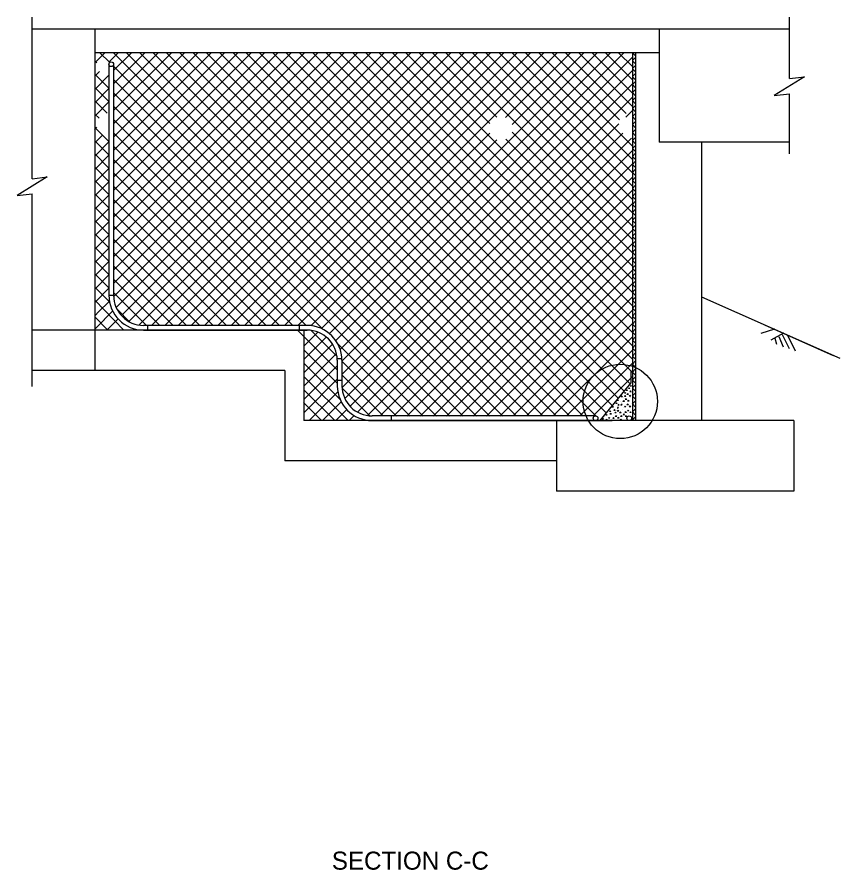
# Model space of a CAD drawing. Extents: x -1189.7 to -1130.7, y 892.4 to 924.3.
# Drawn here: x -1166.32 to -1155.38, y 892.71 to 904.04 of the extents above; entities that cross this region are included whole.
import ezdxf

# ---------------------------------------------------------------- set-up
doc = ezdxf.new("R2010")
doc.units = 0
for name, color, linetype in [('df_NO-PLOT', 7, 'Continuous'), ('pp_PRESENTATION', 7, 'Continuous'), ('str_Concrete-A', 7, 'Continuous'), ('str_Grades-Top-Toe-Slope-A', 7, 'Continuous'), ('str_Hatching-A', 7, 'Continuous'), ('str_Non-Metallic-Components-B', 7, 'Continuous')]:
    doc.layers.add(name, color=color, linetype=linetype)

msp = doc.modelspace()

# ---------------------------------------------------------------- linework, layer by layer
at = {"layer": 'pp_PRESENTATION'}
msp.add_circle((-1158.302, 898.931), 0.494, dxfattribs=at)
at = {"layer": 'str_Concrete-A'}
for p, q in [((-1166.12, 901.89), (-1166.12, 904.037)), ((-1156.055, 903.219), (-1156.055, 904.037)), ((-1156.055, 903.877), (-1166.12, 903.877)), ((-1165.287, 903.877), (-1165.287, 903.553)), ((-1157.787, 903.877), (-1157.787, 902.377)), ((-1157.787, 903.564), (-1165.287, 903.564)), ((-1165.287, 903.564), (-1165.287, 899.343)), ((-1158.141, 903.564), (-1158.141, 898.677)), ((-1158.099, 903.564), (-1158.099, 898.677)), ((-1158.099, 903.564), (-1158.099, 898.677)), ((-1156.055, 902.219), (-1156.055, 903.019)), ((-1156.055, 902.377), (-1157.787, 902.377)), ((-1157.224, 902.377), (-1157.224, 898.677)), ((-1166.12, 899.128), (-1166.12, 901.69)), ((-1165.037, 900.338), (-1165.099, 900.338)), ((-1164.585, 899.941), (-1164.585, 899.878)), ((-1162.569, 899.941), (-1162.569, 899.878)), ((-1162.464, 899.878), (-1166.12, 899.878)), ((-1162.509, 899.878), (-1162.509, 898.677)), ((-1162.002, 899.498), (-1162.064, 899.498)), ((-1162.759, 899.343), (-1166.12, 899.343)), ((-1162.759, 899.343), (-1162.759, 898.141)), ((-1158.16, 899.342), (-1158.16, 899.177)), ((-1162.001, 899.209), (-1162.064, 899.209)), ((-1158.16, 899.177), (-1158.572, 898.677)), ((-1155.997, 898.677), (-1162.509, 898.677)), ((-1161.346, 898.739), (-1161.346, 898.677)), ((-1159.149, 898.677), (-1159.149, 897.741)), ((-1155.997, 898.677), (-1155.997, 897.741)), ((-1159.149, 898.141), (-1162.759, 898.141)), ((-1155.997, 897.741), (-1159.149, 897.741))]:
    msp.add_line(p, q, dxfattribs=at)
for points in [[(-1156.055, 903.219), (-1155.855, 903.244), (-1156.255, 902.994), (-1156.055, 903.019)], [(-1166.12, 901.89), (-1165.92, 901.915), (-1166.32, 901.665), (-1166.12, 901.69)]]:
    msp.add_lwpolyline(points, dxfattribs=at)
at = {"layer": 'str_Grades-Top-Toe-Slope-A'}
msp.add_line((-1157.224, 900.322), (-1155.382, 899.504), dxfattribs=at)
at = {"layer": 'str_Hatching-A'}
for p, q in [((-1165.287, 903.429), (-1165.151, 903.564)), ((-1165.218, 903.564), (-1165.088, 903.434)), ((-1165.1, 903.439), (-1164.976, 903.563)), ((-1165.04, 903.563), (-1160.214, 898.737)), ((-1165.037, 903.325), (-1164.799, 903.563)), ((-1165.037, 903.148), (-1164.622, 903.563)), ((-1165.037, 902.972), (-1164.445, 903.563)), ((-1165.037, 902.795), (-1164.268, 903.563)), ((-1165.037, 902.618), (-1164.092, 903.563)), ((-1165.037, 902.441), (-1163.915, 903.563)), ((-1165.037, 902.264), (-1163.738, 903.563)), ((-1165.037, 902.088), (-1163.561, 903.563)), ((-1165.037, 901.911), (-1163.384, 903.563)), ((-1165.037, 901.734), (-1163.208, 903.563)), ((-1165.037, 901.557), (-1163.031, 903.563)), ((-1165.037, 901.381), (-1162.854, 903.563)), ((-1165.037, 901.204), (-1162.677, 903.563)), ((-1165.037, 901.027), (-1162.5, 903.563)), ((-1165.037, 900.85), (-1162.324, 903.563)), ((-1165.037, 900.673), (-1162.147, 903.563)), ((-1165.037, 900.497), (-1161.97, 903.563)), ((-1165.036, 900.32), (-1161.793, 903.563)), ((-1165.002, 900.178), (-1161.616, 903.563)), ((-1164.932, 900.071), (-1161.44, 903.563)), ((-1164.864, 903.563), (-1160.038, 898.737)), ((-1164.834, 899.992), (-1161.263, 903.563)), ((-1164.703, 899.946), (-1161.086, 903.563)), ((-1164.687, 903.563), (-1159.861, 898.737)), ((-1164.534, 899.939), (-1160.909, 903.563)), ((-1164.51, 903.563), (-1159.684, 898.738)), ((-1164.357, 899.939), (-1160.733, 903.564)), ((-1164.333, 903.563), (-1159.508, 898.738)), ((-1164.18, 899.939), (-1160.556, 903.564)), ((-1164.156, 903.563), (-1159.331, 898.738)), ((-1164.004, 899.939), (-1160.379, 903.564)), ((-1163.98, 903.563), (-1159.155, 898.738)), ((-1163.827, 899.939), (-1160.202, 903.564)), ((-1163.803, 903.563), (-1158.978, 898.738)), ((-1163.65, 899.939), (-1160.025, 903.564)), ((-1163.626, 903.563), (-1158.802, 898.739)), ((-1163.474, 899.939), (-1159.849, 903.564)), ((-1163.449, 903.563), (-1158.625, 898.739)), ((-1163.297, 899.939), (-1159.672, 903.564)), ((-1163.273, 903.563), (-1158.488, 898.779)), ((-1163.12, 899.938), (-1159.495, 903.564)), ((-1163.096, 903.563), (-1158.408, 898.876)), ((-1162.943, 899.938), (-1159.318, 903.564)), ((-1162.919, 903.563), (-1158.328, 898.972)), ((-1162.767, 899.938), (-1159.141, 903.564)), ((-1162.742, 903.563), (-1158.249, 899.069)), ((-1162.566, 903.563), (-1158.169, 899.166)), ((-1162.389, 903.563), (-1158.141, 899.315)), ((-1162.275, 899.9), (-1158.611, 903.564)), ((-1162.212, 903.563), (-1158.141, 899.492)), ((-1162.166, 899.832), (-1158.434, 903.564)), ((-1162.082, 899.739), (-1158.257, 903.564)), ((-1162.035, 903.563), (-1158.141, 899.669)), ((-1161.859, 903.563), (-1158.141, 899.846)), ((-1161.682, 903.563), (-1158.141, 900.023)), ((-1161.505, 903.563), (-1158.141, 900.199)), ((-1161.328, 903.563), (-1158.141, 900.376)), ((-1161.152, 903.563), (-1158.141, 900.553)), ((-1160.975, 903.563), (-1160.034, 902.623)), ((-1160.798, 903.564), (-1159.941, 902.707)), ((-1160.621, 903.564), (-1158.141, 901.083)), ((-1160.445, 903.564), (-1158.141, 901.26)), ((-1160.268, 903.564), (-1158.141, 901.437)), ((-1160.091, 903.564), (-1158.141, 901.614)), ((-1159.914, 903.564), (-1158.141, 901.79)), ((-1159.827, 902.702), (-1158.965, 903.564)), ((-1159.741, 902.61), (-1158.788, 903.564)), ((-1159.738, 903.564), (-1158.141, 901.967)), ((-1159.561, 903.564), (-1158.141, 902.144)), ((-1159.384, 903.564), (-1158.141, 902.321)), ((-1159.207, 903.564), (-1158.314, 902.671)), ((-1159.031, 903.564), (-1158.223, 902.756)), ((-1158.854, 903.564), (-1158.141, 902.851)), ((-1158.677, 903.564), (-1158.141, 903.028)), ((-1158.5, 903.564), (-1158.141, 903.204)), ((-1158.324, 903.564), (-1158.141, 903.381)), ((-1165.287, 903.456), (-1165.26, 903.429)), ((-1162.024, 899.62), (-1158.141, 903.503)), ((-1165.037, 903.383), (-1160.391, 898.737)), ((-1162.002, 899.466), (-1158.141, 903.327)), ((-1165.287, 903.252), (-1165.225, 903.314)), ((-1165.287, 903.279), (-1165.099, 903.092)), ((-1165.287, 903.075), (-1165.099, 903.263)), ((-1165.037, 903.206), (-1160.567, 898.737)), ((-1165.287, 903.102), (-1165.099, 902.915)), ((-1162.002, 899.289), (-1158.141, 903.15)), ((-1165.287, 902.898), (-1165.099, 903.086)), ((-1165.037, 903.029), (-1160.744, 898.736)), ((-1165.287, 902.926), (-1165.121, 902.76)), ((-1165.287, 902.722), (-1165.099, 902.909)), ((-1162.001, 899.113), (-1158.141, 902.973)), ((-1165.287, 902.749), (-1165.23, 902.692)), ((-1165.037, 902.852), (-1160.921, 898.736)), ((-1158.229, 902.708), (-1158.141, 902.796)), ((-1165.037, 902.676), (-1162.254, 899.893)), ((-1165.287, 902.545), (-1165.259, 902.573)), ((-1165.287, 902.572), (-1165.099, 902.385)), ((-1161.965, 898.972), (-1158.321, 902.617)), ((-1165.287, 902.368), (-1165.184, 902.47)), ((-1165.037, 902.499), (-1162.479, 899.941)), ((-1162.59, 899.938), (-1160.035, 902.493)), ((-1161.894, 898.866), (-1158.268, 902.493)), ((-1161.795, 898.789), (-1158.154, 902.43)), ((-1159.824, 902.413), (-1158.141, 900.73)), ((-1159.74, 902.506), (-1158.141, 900.906)), ((-1165.287, 902.395), (-1165.099, 902.208)), ((-1165.287, 902.191), (-1165.099, 902.379)), ((-1165.037, 902.322), (-1162.654, 899.939)), ((-1162.415, 899.937), (-1159.944, 902.408)), ((-1165.287, 902.219), (-1165.099, 902.031)), ((-1165.287, 902.014), (-1165.099, 902.202)), ((-1161.662, 898.745), (-1158.141, 902.266)), ((-1165.037, 902.145), (-1162.832, 899.94)), ((-1161.493, 898.738), (-1158.141, 902.089)), ((-1165.287, 902.042), (-1165.099, 901.854)), ((-1165.287, 901.838), (-1165.099, 902.025)), ((-1165.037, 901.969), (-1163.007, 899.939)), ((-1165.287, 901.865), (-1165.099, 901.678)), ((-1165.287, 901.661), (-1165.099, 901.848)), ((-1161.317, 898.737), (-1158.141, 901.912)), ((-1165.037, 901.792), (-1163.189, 899.944)), ((-1161.141, 898.736), (-1158.141, 901.736)), ((-1165.287, 901.688), (-1165.099, 901.501)), ((-1165.287, 901.484), (-1165.099, 901.672)), ((-1165.287, 901.512), (-1165.099, 901.324)), ((-1165.037, 901.615), (-1163.368, 899.947)), ((-1160.964, 898.736), (-1158.141, 901.559)), ((-1165.287, 901.307), (-1165.099, 901.495)), ((-1165.037, 901.438), (-1163.54, 899.942)), ((-1165.287, 901.335), (-1165.099, 901.147)), ((-1165.287, 901.131), (-1165.099, 901.318)), ((-1160.787, 898.736), (-1158.141, 901.382)), ((-1165.037, 901.262), (-1163.714, 899.939)), ((-1160.61, 898.737), (-1158.141, 901.205)), ((-1165.287, 901.158), (-1165.099, 900.97)), ((-1165.287, 900.954), (-1165.099, 901.141)), ((-1165.037, 901.085), (-1163.891, 899.939)), ((-1165.287, 900.981), (-1165.099, 900.794)), ((-1165.287, 900.777), (-1165.099, 900.965)), ((-1160.433, 898.737), (-1158.141, 901.029)), ((-1165.037, 900.908), (-1164.068, 899.939)), ((-1160.256, 898.737), (-1158.141, 900.852)), ((-1165.287, 900.804), (-1165.099, 900.617)), ((-1165.287, 900.6), (-1165.099, 900.788)), ((-1165.037, 900.731), (-1164.244, 899.939)), ((-1165.287, 900.628), (-1165.099, 900.44)), ((-1165.287, 900.423), (-1165.099, 900.611)), ((-1160.079, 898.737), (-1158.141, 900.675)), ((-1165.037, 900.554), (-1164.421, 899.939)), ((-1159.902, 898.737), (-1158.141, 900.498)), ((-1165.287, 900.451), (-1165.091, 900.255)), ((-1165.287, 900.247), (-1165.099, 900.434)), ((-1165.037, 900.378), (-1164.598, 899.939)), ((-1165.287, 900.277), (-1164.9, 899.878)), ((-1165.24, 900.117), (-1165.093, 900.264)), ((-1159.725, 898.738), (-1158.141, 900.321)), ((-1164.991, 900.155), (-1164.822, 899.986)), ((-1159.548, 898.738), (-1158.141, 900.145)), ((-1165.287, 900.07), (-1165.233, 900.124)), ((-1165.287, 900.053), (-1165.112, 899.878)), ((-1165.16, 900.02), (-1165.049, 900.131)), ((-1165.287, 899.893), (-1165.159, 900.021)), ((-1165.125, 899.878), (-1165.061, 899.942)), ((-1165.067, 899.937), (-1164.976, 900.027)), ((-1164.883, 899.943), (-1164.879, 899.947)), ((-1159.371, 898.738), (-1158.141, 899.968)), ((-1162.591, 899.876), (-1162.064, 899.349)), ((-1162.509, 899.665), (-1162.323, 899.852)), ((-1162.412, 899.875), (-1162.064, 899.526)), ((-1162.509, 899.489), (-1162.211, 899.787)), ((-1162.509, 899.312), (-1162.127, 899.694)), ((-1162.053, 899.692), (-1161.097, 898.736)), ((-1159.194, 898.738), (-1158.141, 899.791)), ((-1162.507, 899.616), (-1162.064, 899.173)), ((-1159.017, 898.738), (-1158.141, 899.614)), ((-1162.509, 899.135), (-1162.074, 899.57)), ((-1162.003, 899.465), (-1161.275, 898.737)), ((-1162.509, 898.958), (-1162.063, 899.405)), ((-1162.505, 899.437), (-1162.028, 898.96)), ((-1158.84, 898.738), (-1158.141, 899.438)), ((-1162.498, 899.253), (-1161.921, 898.677)), ((-1162.001, 899.286), (-1161.452, 898.738)), ((-1158.663, 898.739), (-1158.141, 899.261)), ((-1162.509, 898.781), (-1162.065, 899.226)), ((-1158.161, 899.143), (-1158.171, 899.133)), ((-1158.151, 899.133), (-1158.171, 899.133)), ((-1158.151, 899.133), (-1158.161, 899.143)), ((-1162.502, 899.081), (-1162.098, 898.677)), ((-1162.438, 898.677), (-1162.057, 899.057)), ((-1162, 899.108), (-1161.632, 898.741)), ((-1158.238, 899.049), (-1158.247, 899.04)), ((-1158.228, 899.04), (-1158.247, 899.04)), ((-1158.228, 899.04), (-1158.238, 899.049)), ((-1158.216, 899.087), (-1158.226, 899.077)), ((-1158.206, 899.077), (-1158.226, 899.077)), ((-1158.206, 899.077), (-1158.216, 899.087)), ((-1158.204, 899.032), (-1158.214, 899.022)), ((-1158.194, 899.022), (-1158.214, 899.022)), ((-1158.194, 899.022), (-1158.204, 899.032)), ((-1158.184, 899.111), (-1158.193, 899.101)), ((-1158.174, 899.101), (-1158.193, 899.101)), ((-1158.174, 899.101), (-1158.184, 899.111)), ((-1158.166, 899.07), (-1158.176, 899.06)), ((-1158.156, 899.06), (-1158.176, 899.06)), ((-1158.156, 899.06), (-1158.166, 899.07)), ((-1158.15, 899.044), (-1158.15, 899.044)), ((-1158.15, 899.044), (-1158.15, 899.044)), ((-1162.514, 898.916), (-1162.275, 898.677)), ((-1162.261, 898.677), (-1162.012, 898.926)), ((-1158.353, 898.912), (-1158.363, 898.903)), ((-1158.343, 898.903), (-1158.363, 898.903)), ((-1158.343, 898.903), (-1158.353, 898.912)), ((-1158.334, 898.952), (-1158.344, 898.942)), ((-1158.324, 898.942), (-1158.344, 898.942)), ((-1158.324, 898.942), (-1158.334, 898.952)), ((-1158.296, 898.933), (-1158.296, 898.933)), ((-1158.296, 898.933), (-1158.296, 898.933)), ((-1158.284, 899.001), (-1158.294, 898.992)), ((-1158.274, 898.992), (-1158.294, 898.992)), ((-1158.286, 898.92), (-1158.286, 898.92)), ((-1158.286, 898.92), (-1158.286, 898.92)), ((-1158.274, 898.992), (-1158.284, 899.001)), ((-1158.257, 898.942), (-1158.267, 898.932)), ((-1158.248, 898.932), (-1158.267, 898.932)), ((-1158.265, 898.986), (-1158.265, 898.986)), ((-1158.265, 898.986), (-1158.265, 898.986)), ((-1158.248, 898.932), (-1158.257, 898.942)), ((-1158.236, 899.008), (-1158.246, 898.998)), ((-1158.227, 898.998), (-1158.246, 898.998)), ((-1158.227, 898.998), (-1158.236, 899.008)), ((-1158.225, 898.966), (-1158.235, 898.956)), ((-1158.215, 898.956), (-1158.235, 898.956)), ((-1158.215, 898.956), (-1158.225, 898.966)), ((-1158.194, 898.943), (-1158.204, 898.933)), ((-1158.184, 898.933), (-1158.204, 898.933)), ((-1158.184, 898.933), (-1158.194, 898.943)), ((-1158.173, 899.008), (-1158.183, 898.999)), ((-1158.163, 898.999), (-1158.183, 898.999)), ((-1158.163, 898.999), (-1158.173, 899.008)), ((-1158.171, 898.978), (-1158.171, 898.978)), ((-1158.171, 898.978), (-1158.171, 898.978)), ((-1158.15, 898.906), (-1158.15, 898.906)), ((-1158.15, 898.906), (-1158.15, 898.906)), ((-1162.084, 898.677), (-1161.938, 898.822)), ((-1158.436, 898.807), (-1158.446, 898.797)), ((-1158.426, 898.797), (-1158.446, 898.797)), ((-1158.426, 898.797), (-1158.436, 898.807)), ((-1158.403, 898.863), (-1158.413, 898.853)), ((-1158.393, 898.853), (-1158.413, 898.853)), ((-1158.393, 898.853), (-1158.403, 898.863)), ((-1158.38, 898.822), (-1158.39, 898.812)), ((-1158.37, 898.812), (-1158.39, 898.812)), ((-1158.37, 898.812), (-1158.38, 898.822)), ((-1158.365, 898.79), (-1158.375, 898.78)), ((-1158.355, 898.78), (-1158.365, 898.79)), ((-1158.348, 898.815), (-1158.348, 898.815)), ((-1158.348, 898.815), (-1158.348, 898.815)), ((-1158.332, 898.814), (-1158.342, 898.804)), ((-1158.323, 898.804), (-1158.342, 898.804)), ((-1158.34, 898.85), (-1158.341, 898.836)), ((-1158.326, 898.849), (-1158.341, 898.836)), ((-1158.326, 898.849), (-1158.34, 898.85)), ((-1158.323, 898.804), (-1158.332, 898.814)), ((-1158.33, 898.889), (-1158.331, 898.875)), ((-1158.316, 898.888), (-1158.331, 898.875)), ((-1158.316, 898.888), (-1158.33, 898.889)), ((-1158.301, 898.79), (-1158.311, 898.781)), ((-1158.291, 898.781), (-1158.301, 898.79)), ((-1158.291, 898.891), (-1158.293, 898.877)), ((-1158.277, 898.89), (-1158.293, 898.877)), ((-1158.277, 898.89), (-1158.291, 898.891)), ((-1158.279, 898.826), (-1158.279, 898.826)), ((-1158.279, 898.826), (-1158.279, 898.826)), ((-1158.265, 898.849), (-1158.265, 898.849)), ((-1158.265, 898.849), (-1158.265, 898.849)), ((-1158.237, 898.87), (-1158.247, 898.86)), ((-1158.227, 898.86), (-1158.247, 898.86)), ((-1158.23, 898.792), (-1158.24, 898.782)), ((-1158.227, 898.86), (-1158.237, 898.87)), ((-1158.22, 898.782), (-1158.23, 898.792)), ((-1158.204, 898.894), (-1158.214, 898.884)), ((-1158.194, 898.884), (-1158.214, 898.884)), ((-1158.197, 898.816), (-1158.207, 898.806)), ((-1158.188, 898.806), (-1158.207, 898.806)), ((-1158.194, 898.884), (-1158.204, 898.894)), ((-1158.188, 898.806), (-1158.197, 898.816)), ((-1158.173, 898.871), (-1158.183, 898.861)), ((-1158.163, 898.861), (-1158.183, 898.861)), ((-1158.166, 898.792), (-1158.176, 898.783)), ((-1158.163, 898.861), (-1158.173, 898.871)), ((-1158.156, 898.783), (-1158.166, 898.792)), ((-1158.144, 898.828), (-1158.144, 898.828)), ((-1158.144, 898.828), (-1158.144, 898.828)), ((-1161.907, 898.677), (-1161.841, 898.743)), ((-1158.535, 898.707), (-1158.545, 898.697)), ((-1158.525, 898.697), (-1158.545, 898.697)), ((-1158.525, 898.697), (-1158.535, 898.707)), ((-1158.485, 898.757), (-1158.495, 898.747)), ((-1158.476, 898.747), (-1158.495, 898.747)), ((-1158.482, 898.693), (-1158.492, 898.683)), ((-1158.473, 898.683), (-1158.492, 898.683)), ((-1158.476, 898.747), (-1158.485, 898.757)), ((-1158.473, 898.683), (-1158.482, 898.693)), ((-1158.45, 898.717), (-1158.46, 898.707)), ((-1158.44, 898.707), (-1158.46, 898.707)), ((-1158.44, 898.707), (-1158.45, 898.717)), ((-1158.43, 898.772), (-1158.439, 898.762)), ((-1158.42, 898.762), (-1158.439, 898.762)), ((-1158.42, 898.762), (-1158.43, 898.772)), ((-1158.421, 898.695), (-1158.421, 898.695)), ((-1158.421, 898.695), (-1158.421, 898.695)), ((-1158.392, 898.716), (-1158.402, 898.706)), ((-1158.383, 898.706), (-1158.402, 898.706)), ((-1158.393, 898.768), (-1158.393, 898.768)), ((-1158.393, 898.768), (-1158.393, 898.768)), ((-1158.383, 898.706), (-1158.392, 898.716)), ((-1158.355, 898.78), (-1158.375, 898.78)), ((-1158.36, 898.74), (-1158.37, 898.73)), ((-1158.35, 898.73), (-1158.37, 898.73)), ((-1158.35, 898.73), (-1158.36, 898.74)), ((-1158.329, 898.717), (-1158.339, 898.707)), ((-1158.319, 898.707), (-1158.339, 898.707)), ((-1158.319, 898.707), (-1158.329, 898.717)), ((-1158.317, 898.719), (-1158.317, 898.719)), ((-1158.317, 898.719), (-1158.317, 898.719)), ((-1158.291, 898.781), (-1158.311, 898.781)), ((-1158.306, 898.752), (-1158.306, 898.752)), ((-1158.306, 898.752), (-1158.306, 898.752)), ((-1158.295, 898.695), (-1158.305, 898.685)), ((-1158.285, 898.685), (-1158.305, 898.685)), ((-1158.289, 898.741), (-1158.298, 898.731)), ((-1158.279, 898.731), (-1158.298, 898.731)), ((-1158.285, 898.685), (-1158.295, 898.695)), ((-1158.279, 898.731), (-1158.289, 898.741)), ((-1158.256, 898.765), (-1158.266, 898.755)), ((-1158.246, 898.755), (-1158.266, 898.755)), ((-1158.258, 898.77), (-1158.258, 898.77)), ((-1158.258, 898.77), (-1158.258, 898.77)), ((-1158.246, 898.755), (-1158.256, 898.765)), ((-1158.22, 898.782), (-1158.24, 898.782)), ((-1158.225, 898.741), (-1158.235, 898.731)), ((-1158.215, 898.731), (-1158.235, 898.731)), ((-1158.215, 898.731), (-1158.225, 898.741)), ((-1158.202, 898.776), (-1158.202, 898.776)), ((-1158.202, 898.776), (-1158.202, 898.776)), ((-1158.156, 898.783), (-1158.176, 898.783))]:
    msp.add_line(p, q, dxfattribs=at)
msp.add_circle((-1158.183, 898.708), 0.0312, dxfattribs=at)
at = {"layer": 'str_Non-Metallic-Components-B'}
for p, q in [((-1158.141, 903.563), (-1158.099, 903.522)), ((-1158.141, 903.458), (-1158.099, 903.5)), ((-1158.141, 903.457), (-1158.099, 903.416)), ((-1165.099, 903.41), (-1165.099, 900.341)), ((-1165.037, 903.41), (-1165.037, 900.341)), ((-1158.141, 903.352), (-1158.099, 903.394)), ((-1158.141, 903.351), (-1158.099, 903.31)), ((-1158.141, 903.246), (-1158.099, 903.288)), ((-1158.141, 903.245), (-1158.099, 903.204)), ((-1158.141, 903.14), (-1158.099, 903.182)), ((-1158.141, 903.139), (-1158.099, 903.098)), ((-1158.141, 903.034), (-1158.099, 903.076)), ((-1158.141, 903.033), (-1158.099, 902.991)), ((-1158.141, 902.928), (-1158.099, 902.97)), ((-1158.141, 902.927), (-1158.099, 902.885)), ((-1158.141, 902.822), (-1158.099, 902.864)), ((-1158.141, 902.821), (-1158.099, 902.779)), ((-1158.141, 902.716), (-1158.099, 902.757)), ((-1158.141, 902.715), (-1158.099, 902.673)), ((-1158.141, 902.61), (-1158.099, 902.651)), ((-1158.141, 902.609), (-1158.099, 902.567)), ((-1158.141, 902.504), (-1158.099, 902.545)), ((-1158.141, 902.503), (-1158.099, 902.461)), ((-1158.141, 902.398), (-1158.099, 902.439)), ((-1158.141, 902.397), (-1158.099, 902.355)), ((-1158.141, 902.292), (-1158.099, 902.333)), ((-1158.141, 902.291), (-1158.099, 902.249)), ((-1158.141, 902.185), (-1158.099, 902.227)), ((-1158.141, 902.185), (-1158.099, 902.143)), ((-1158.141, 902.079), (-1158.099, 902.121)), ((-1158.141, 902.079), (-1158.099, 902.037)), ((-1158.141, 901.973), (-1158.099, 902.015)), ((-1158.141, 901.973), (-1158.099, 901.931)), ((-1158.141, 901.867), (-1158.099, 901.909)), ((-1158.141, 901.866), (-1158.099, 901.825)), ((-1158.141, 901.761), (-1158.099, 901.803)), ((-1158.141, 901.76), (-1158.099, 901.719)), ((-1158.141, 901.655), (-1158.099, 901.697)), ((-1158.141, 901.654), (-1158.099, 901.613)), ((-1158.141, 901.549), (-1158.099, 901.591)), ((-1158.141, 901.548), (-1158.099, 901.507)), ((-1158.141, 901.443), (-1158.099, 901.485)), ((-1158.141, 901.442), (-1158.099, 901.401)), ((-1158.141, 901.337), (-1158.099, 901.379)), ((-1158.141, 901.336), (-1158.099, 901.294)), ((-1158.141, 901.231), (-1158.099, 901.273)), ((-1158.141, 901.23), (-1158.099, 901.188)), ((-1158.141, 901.125), (-1158.099, 901.167)), ((-1158.141, 901.124), (-1158.099, 901.082)), ((-1158.141, 901.019), (-1158.099, 901.06)), ((-1158.141, 901.018), (-1158.099, 900.976)), ((-1158.141, 900.913), (-1158.099, 900.954)), ((-1158.141, 900.912), (-1158.099, 900.87)), ((-1158.141, 900.807), (-1158.099, 900.848)), ((-1158.141, 900.806), (-1158.099, 900.764)), ((-1158.141, 900.701), (-1158.099, 900.742)), ((-1158.141, 900.7), (-1158.099, 900.658)), ((-1158.141, 900.595), (-1158.099, 900.636)), ((-1158.141, 900.594), (-1158.099, 900.552)), ((-1158.141, 900.488), (-1158.099, 900.53)), ((-1158.141, 900.488), (-1158.099, 900.446)), ((-1158.141, 900.382), (-1158.099, 900.424)), ((-1158.141, 900.382), (-1158.099, 900.34)), ((-1158.141, 900.276), (-1158.099, 900.318)), ((-1158.141, 900.276), (-1158.099, 900.234)), ((-1158.141, 900.17), (-1158.099, 900.212)), ((-1158.141, 900.169), (-1158.099, 900.128)), ((-1158.141, 900.064), (-1158.099, 900.106)), ((-1158.141, 900.063), (-1158.099, 900.022)), ((-1162.464, 899.941), (-1164.637, 899.941)), ((-1158.141, 899.958), (-1158.099, 900)), ((-1158.141, 899.957), (-1158.099, 899.916)), ((-1156.385, 899.949), (-1155.471, 899.543)), ((-1164.637, 899.878), (-1162.464, 899.878)), ((-1158.141, 899.852), (-1158.099, 899.894)), ((-1158.141, 899.851), (-1158.099, 899.81)), ((-1156.254, 899.892), (-1156.436, 899.833)), ((-1156.131, 899.836), (-1156.299, 899.747)), ((-1156.151, 899.82), (-1156.058, 899.634)), ((-1156.081, 899.813), (-1155.977, 899.604)), ((-1158.141, 899.746), (-1158.099, 899.788)), ((-1158.141, 899.745), (-1158.099, 899.704)), ((-1156.248, 899.771), (-1156.226, 899.692)), ((-1156.195, 899.794), (-1156.135, 899.658)), ((-1158.141, 899.64), (-1158.099, 899.682)), ((-1158.141, 899.639), (-1158.099, 899.597)), ((-1162.064, 899.478), (-1162.064, 899.139)), ((-1162.001, 899.478), (-1162.001, 899.139)), ((-1158.141, 899.534), (-1158.099, 899.576)), ((-1158.141, 899.533), (-1158.099, 899.491)), ((-1158.141, 899.428), (-1158.099, 899.469)), ((-1158.141, 899.427), (-1158.099, 899.385)), ((-1158.141, 899.322), (-1158.099, 899.363)), ((-1158.141, 899.321), (-1158.099, 899.279)), ((-1158.141, 899.216), (-1158.099, 899.257)), ((-1158.141, 899.215), (-1158.099, 899.173)), ((-1158.141, 899.11), (-1158.099, 899.151)), ((-1158.141, 899.109), (-1158.099, 899.067)), ((-1158.141, 899.004), (-1158.099, 899.045)), ((-1158.141, 899.003), (-1158.099, 898.961)), ((-1158.141, 898.897), (-1158.099, 898.939)), ((-1158.141, 898.897), (-1158.099, 898.855)), ((-1158.141, 898.791), (-1158.099, 898.833)), ((-1158.141, 898.791), (-1158.099, 898.749)), ((-1158.631, 898.739), (-1161.601, 898.739)), ((-1161.601, 898.677), (-1158.412, 898.677)), ((-1158.141, 898.685), (-1158.099, 898.727)), ((-1158.141, 898.685), (-1158.133, 898.677))]:
    msp.add_line(p, q, dxfattribs=at)
for centre in [(-1165.068, 903.41), (-1158.631, 898.708)]:
    msp.add_circle(centre, 0.0312, dxfattribs=at)
for centre, radius, start, end in [((-1164.637, 900.341), 0.462, 180, 270), ((-1164.637, 900.341), 0.4, 180, 270), ((-1162.464, 899.478), 0.462, 0, 90), ((-1162.464, 899.478), 0.4, 0, 90), ((-1161.601, 899.139), 0.462, 180, 270), ((-1161.601, 899.139), 0.4, 180, 270)]:
    msp.add_arc(centre, radius, start, end, dxfattribs=at)

# ---------------------------------------------------------------- texts
at = {"layer": 'df_NO-PLOT'}
msp.add_text('SECTION C-C', height=0.24003, dxfattribs=at).set_placement((-1162.136, 892.711))

doc.saveas('drawing.dxf')
